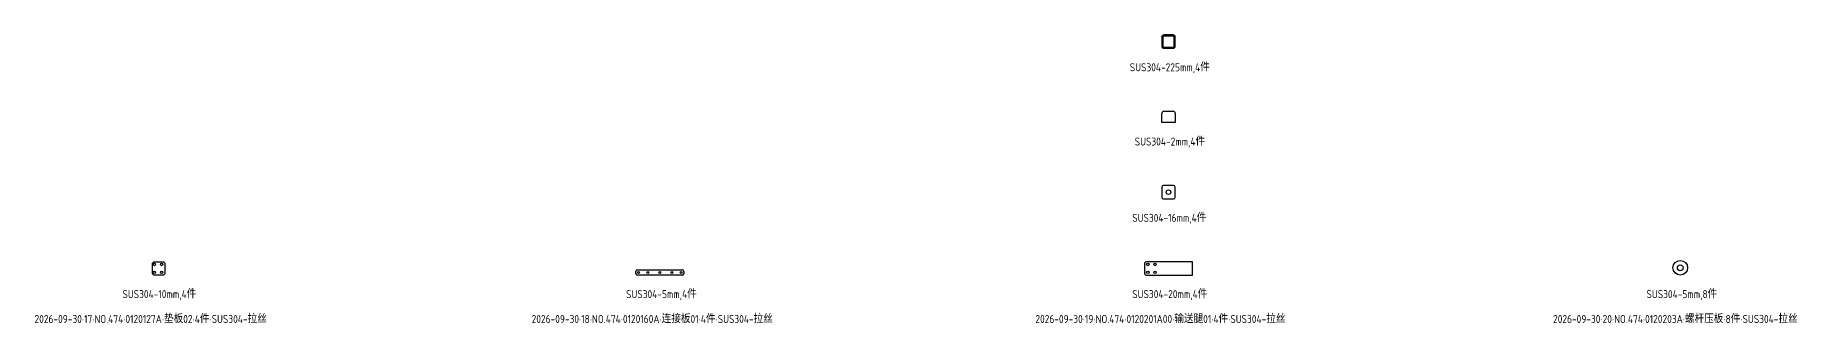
# Model space of a CAD drawing. Header units: inches. Extents: x -1146 to 223752, y 26431 to 27942.
# Drawn here: x -1146 to 5419, y 26431 to 27512 of the extents above; entities that cross this region are included whole.
import ezdxf

# ---------------------------------------------------------------- set-up
doc = ezdxf.new("R2010")
doc.units = ezdxf.units.IN
doc.header["$LTSCALE"] = 0.194989
doc.layers.add('可见 (ISO)', color=7, linetype='Continuous', lineweight=25)
doc.styles.add('Z-English', font='gbenor.shx', dxfattribs={"height": 10, "bigfont": 'hztxt.shx'})

msp = doc.modelspace()

# ---------------------------------------------------------------- linework, layer by layer
at = {"layer": '可见 (ISO)'}
for p, q in [((3078.9, 27183.3), (3078.9, 27217.8)), ((3128.9, 27183.3), (3078.9, 27183.3)), ((3086.9, 27225.8), (3120.9, 27225.8)), ((3128.9, 27217.8), (3128.9, 27183.3)), ((3078.9, 26941), (3078.9, 26903)), ((3122.9, 26947), (3084.9, 26947)), ((3128.9, 26903), (3128.9, 26941)), ((3084.9, 26897), (3122.9, 26897)), ((-705.9, 26655.7), (-700.9, 26660.7)), ((-705.9, 26615.7), (-705.9, 26655.7)), ((-700.9, 26660.7), (-663.9, 26660.7)), ((-663.9, 26660.7), (-658.9, 26655.7)), ((-658.9, 26655.7), (-658.9, 26615.7)), ((3013.9, 26655.7), (3018.9, 26660.7)), ((3013.9, 26655.7), (3013.9, 26615.7)), ((3193.9, 26660.7), (3018.9, 26660.7)), ((3193.9, 26610.7), (3193.9, 26660.7)), ((-700.9, 26610.7), (-705.9, 26615.7)), ((-663.9, 26610.7), (-700.9, 26610.7)), ((-658.9, 26615.7), (-663.9, 26610.7)), ((1106.6, 26616.7), (1106.6, 26624.7)), ((1112.6, 26630.7), (1280.6, 26630.7)), ((1280.6, 26610.7), (1112.6, 26610.7)), ((1286.6, 26624.7), (1286.6, 26616.7)), ((3018.9, 26610.7), (3013.9, 26615.7)), ((3018.9, 26610.7), (3193.9, 26610.7))]:
    msp.add_line(p, q, dxfattribs=at)
for points in [[(3078.9, 27470.1, 0.414214), (3086.9, 27462.1), (3120.9, 27462.1, 0.414214), (3128.9, 27470.1), (3128.9, 27504.1, 0.414214), (3120.9, 27512.1), (3086.9, 27512.1, 0.414214), (3078.9, 27504.1)], [(3082.9, 27470.1, 0.414214), (3086.9, 27466.1), (3120.9, 27466.1, 0.414214), (3124.9, 27470.1), (3124.9, 27504.1, 0.414214), (3120.9, 27508.1), (3086.9, 27508.1, 0.414214), (3082.9, 27504.1)]]:
    msp.add_lwpolyline(points, format="xyb", close=True, dxfattribs=at)
for centre, radius in [((3103.9, 26922), 8.65), ((5022.8, 26638.2), 27.5), ((-698.4, 26650.7), 4.5), ((-698.4, 26620.7), 4.5), ((-671.4, 26650.7), 4.5), ((-671.4, 26620.7), 4.5), ((1116.6, 26620.7), 3.3), ((1151.6, 26620.7), 3.3), ((1196.6, 26620.7), 3.3), ((1241.6, 26620.7), 3.3), ((1276.6, 26620.7), 3.3), ((3026.4, 26650.7), 4.5), ((3026.4, 26620.7), 4.5), ((3053.4, 26650.7), 4.5), ((3053.4, 26620.7), 4.5), ((5022.8, 26638.2), 11)]:
    msp.add_circle(centre, radius, dxfattribs=at)
for centre, radius, start, end in [((3086.9, 27217.8), 8, 90, 180), ((3120.9, 27217.8), 8, 0, 90), ((3084.9, 26941), 6, 90, 180), ((3122.9, 26941), 6, 0, 90), ((3084.9, 26903), 6, 180, -90), ((3122.9, 26903), 6, -90, 0), ((1112.6, 26624.7), 6, 90, 180), ((1112.6, 26616.7), 6, 180, -90), ((1280.6, 26624.7), 6, 0, 90), ((1280.6, 26616.7), 6, -90, 0)]:
    msp.add_arc(centre, radius, start, end, dxfattribs=at)

# ---------------------------------------------------------------- texts
at = {"color": 3, "style": 'Z-English'}
for s, p in [('SUS304-225mm,4件', (2958.7, 27375.8)), ('SUS304-2mm,4件', (2977.3, 27097)), ('SUS304-16mm,4件', (2968, 26810.7)), ('SUS304-10mm,4件', (-818.3, 26524.4)), ('SUS304-5mm,4件', (1070, 26524.4)), ('SUS304-20mm,4件', (2968, 26524.4)), ('SUS304-5mm,8件', (4896.2, 26524.4))]:
    msp.add_text(s, height=30, dxfattribs=at).set_placement(p)
at = {"color": 2, "style": 'Z-English'}
for s, p in [('2026-09-30·17·NO.474·0120127A·垫板02·4件·SUS304-拉丝', (-1148, 26431)), ('2026-09-30·18·NO.474·0120160A·连接板01·4件·SUS304-拉丝', (716, 26431)), ('2026-09-30·19·NO.474·0120201A00·输送腿01·4件·SUS304-拉丝', (2604.7, 26431)), ('2026-09-30·20·NO.474·0120203A·螺杆压板·8件·SUS304-拉丝', (4545.8, 26431))]:
    msp.add_text(s, height=30, dxfattribs=at).set_placement(p)

doc.saveas('drawing.dxf')
